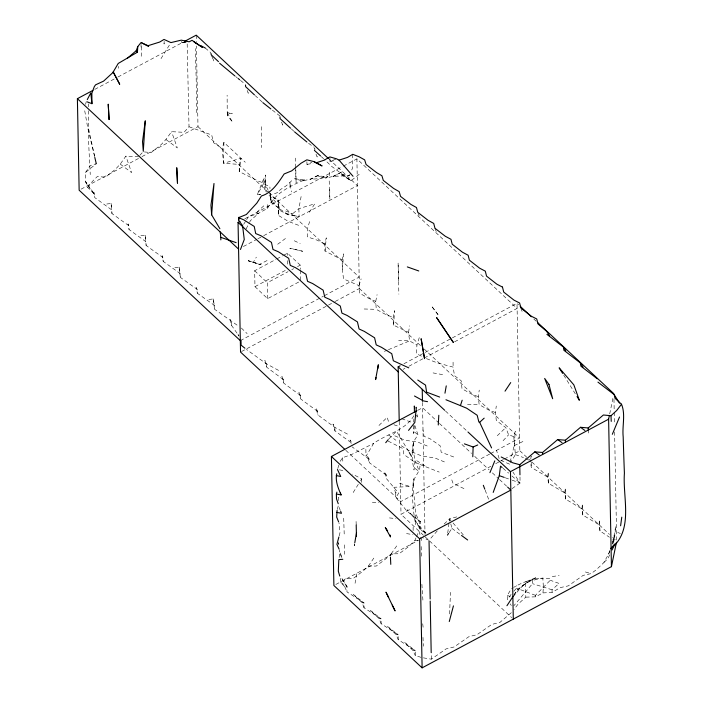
<?xml version="1.0" encoding="UTF-8"?>
<svg xmlns="http://www.w3.org/2000/svg" width="703" height="703" viewBox="0 0 703 703"><rect width="100%" height="100%" fill="white"/><g stroke="black" fill="none" stroke-linecap="round" stroke-linejoin="round"><path stroke-width="0.53" stroke-dasharray="3.52 2.64" d="M412.23 451.01L412.23 460.034L413.979 469.973L414.972 460.852L413.452 451.141L413.408 442.002L412.23 451.01L413.698 441.563L417.942 434.726L414.48 424.392L413.68 433.479L413.601 424.208M398.522 281.024L398.109 262.808L398.873 294.206M421.053 657.34L415.262 655.565L415.341 650.723L398.197 639.642L398.223 634.791L381.131 623.728L381.105 618.86L364.066 607.805L363.996 602.937L346.983 591.891L347.001 586.548L341.711 577.725L343.275 581.609L347.001 586.548L344.76 586.724L340.691 582.409L340.05 577.031M513.998 595.01L517.259 590.089L523.278 585.045L536.907 577.242L525.378 581.952L525.809 597.155L518.19 604L513.919 609.58M260.585 194.626L257.395 194.45L263.889 183.079L258.405 181.137L239.231 171.585L239.301 164.423L240.98 158.298L223.914 142.384L222.174 148.526L223.519 163.272L239.301 164.423M352.73 154.309L352.678 167.701L351.052 171.655M612.7 544.06L614.378 540.132L615.723 526.362L612.524 544.122M246.586 219.696L248.344 216.919L258.774 213.185L267.632 208.29L267.676 203.896M413.118 530.598L413.162 526.591M263.889 183.079L263.976 178.052L257.395 194.45L260.576 194.371M223.914 142.384L223.519 163.272L240.98 158.298L245.285 162.279M164.151 41.31L164.089 44.017L164.036 41.275M269.056 195.249L278.397 204.749L278.274 215.32L288.133 221.304L299.416 225.637M295.453 167.235L296.139 182.745L295.541 158.087M88.516 106.786L88.622 103.807M412.802 487.337C412.081 499.71 413.355 512.179 415.57 524.35C416.835 509.192 412.538 494.121 413.461 478.761L412.802 487.337L414.647 478.33L418.724 471.203L418.698 469.674L414.972 460.852M449.577 613.965L450.491 592.304M196.216 112.682L196.822 102.48L195.346 48.533M419.269 337.633L416.932 345.059L416.422 353.697L423.048 356.992M393.636 325.199L394.559 310.682L393.135 317.404L393.636 325.199L408.548 332.361L409.541 340.902L416.932 345.059M413.663 422.134L413.865 418.979M525.809 597.155L535.493 596.838L542.962 592.919L543.375 587.093L542.83 578.112C532.698 578.578 522.83 582.102 514.13 587.146M599.984 530.967L599.07 524.763L599.431 519.816L599.984 530.967L609.439 537.224M314.443 149.502L314.575 147.753L315.155 149.809M510.141 462.126L514.174 445.632L515.273 431.387L513.761 436.589L515.387 454.604L510.686 462.442M419.673 469.542L420.069 464.516L413.874 461.634L403.874 454.463L402.942 448.593L386.334 440.201M582.822 515.079L581.952 508.875L582.356 503.902L582.822 515.079L599.07 524.763M342.343 269.249L343.635 253.871L342.115 259.802L342.343 269.249L343.512 278.915L358.996 285.629L359.505 293.142L368.732 298.397L375.727 301.411L376.263 309.338L385.771 314.531L393.135 317.404M264.697 189.74L265.435 174.985L265.752 185.39L264.697 189.74L266.56 192.095M325.023 251.05L326.262 237.869L324.891 243.871L325.023 251.05L342.115 259.802M565.651 499.183L564.817 492.979L565.3 487.987L565.651 499.183L581.952 508.875M548.463 483.295L547.663 477.082L548.226 472.073L548.463 483.295L564.817 492.979M141.25 56.302L141.373 44.535M447.741 532.944L449.12 522.144M449.261 521.064L449.533 518.902L456.704 516.89M239.231 171.585L240.98 158.298M530.756 459.164L531.152 456.15L531.178 458.198M513.761 436.589L508.585 434.832L505.809 427.591L496.3 420.491L495.378 412.538L496.283 406M339.127 557.505L339.901 552.242L342.405 558.279M495.378 412.538L488.884 410.095L479.156 404.62L478.286 396.668L479.253 390.086M408.548 332.361L409.594 325.797M425.86 533.164L419.665 528.041L420.631 521.881L409.84 512.997L414.023 517.672L420.113 529.517L425.825 533.269M354.611 543.753L354.259 545.8L354.874 543.709M355.059 583.297L357.15 571.557M301.112 196.532L298.872 208.686L299.118 216.735L288.002 214.714L279.627 210.338L278.608 208.114L270.409 199.626L270.145 193.079M375.727 301.411L377.08 294.619M609.703 413.882L613.42 395.842M612.515 543.973L614.431 535.422L612.445 543.393M85.581 104.36L86.276 101.513M337.335 509.411L338.336 505.483L340.296 510.369M339.154 535.932L339.98 532.769L339.004 522.865M309.601 221.586L307.686 227.983L307.255 236.788L316.974 240.11L324.891 243.871M358.996 285.629L361.149 278.88M337.774 468.47L339.426 463.4M542.962 592.919L552.101 592.409L560.3 587.594L568.27 585.871L583.174 575.362L591.1 573.613L596.135 569.878L603.666 562.769L608.526 554.254L609.949 550.308M608.526 554.254L610.028 550.572M246.155 228.914L248.994 223.29M325.805 178.026L327.923 176.708L317.545 175.847L325.805 178.026L333.266 176.383L349.426 175.618L350.648 172.648M343.275 581.609L345.542 578.376L353.398 578.358L362.976 571.117L368.363 566.091L376.254 566.064L385.912 558.788L391.184 553.85L399.119 553.753L408.9 546.442L414.875 540.405L416.106 537.628M416.51 536.705L418.962 531.16L421.73 540.519L418.795 540.466M609.756 554.79L607.902 558.621L603.666 562.769M249.495 222.376L250.514 220.549L258.774 213.185L255.725 214.274L257.816 211.295L264.846 204.881M248.282 260.769L261.112 264.706L248.282 260.769L253.291 262.333L256.34 257.14M413.882 415.763C405.025 430.667 386.914 433.813 373.688 443.356L365.991 456.238L365.832 447.073M511.107 594.378L507.408 599.589L507.329 595.397L511.002 589.263L513.348 587.673M161.013 58.648L169.827 44.377M353.187 492.522L358.293 484.341M360.56 480.703L361.694 478.884L352.502 474.121M243.66 224.336L246.006 220.628M420.631 521.881L406.888 511.072L395.93 497.487L398.636 493.207L386.43 478.62L384.313 471.722L386.378 475.158L386.43 478.62M309.373 212.262L314.777 203.782L298.872 208.686L292.615 213.721L292.641 215.223L299.118 216.735M513.814 595.3L517.259 590.089L527.698 582.031L523.278 585.045L513.726 595.924M449.147 532.584L451.932 528.384L450.333 522.057M85.555 172.42L90.169 165.565L96.293 163.685L85.555 172.42L85.652 181.699L87.699 187.481L94.149 193.747L94.791 197.613L111.382 209.661L111.988 213.598L128.517 225.461L129.062 229.538L145.653 241.516L146.145 245.479L162.788 257.439L163.228 261.419L179.924 273.37L180.311 277.36L197.068 289.293L197.394 293.3L214.213 305.225L214.485 309.232L238.625 326.21M368.363 566.091L373.855 558.041M391.184 553.85L396.729 545.871M87.699 187.481L92.418 181.409L97.409 176.444L105.441 177.244L115.573 169.151L120.248 164.133L125.855 156.145L138.473 156.795M267.632 208.29C274.565 193.149 290.339 185.996 304.83 179.722L294.619 178.755L302.668 180.952L311.877 178.738L319.452 174.678L310.155 179.318L320.146 178.58L327.923 176.708M340.085 461.37L342.704 457.635L351.078 454.762L373.688 443.356M416.984 417.178L417.45 414.744M406.888 511.072L407.977 509.508M139.792 155.372L143.087 151.813L151.127 152.586L161.374 144.44L165.934 139.502L171.558 131.672L184.054 132.322L189.01 126.751L187.156 42.672M388.882 438.874L396.536 431.15L408.733 451.651M513.814 591.276L516.52 588.183L516.468 585.555M532.426 579.377L532.505 583.666L513.858 605.74M503.084 440.693L508.585 434.832M535.493 596.838L535.466 595.344L550.282 580.265L550.256 578.771L542.83 578.112L525.378 581.952M437.257 530.888L429.023 540.282L422.441 537.654M378.961 425.482L387.195 417.336L388.979 423.109M497.293 435.719L505.809 427.591M444.155 524.007L449.533 518.902L452.319 522.144M291.727 180.689L286.499 185.601L280.26 189.687L278.441 192.279L271.086 194.889M511.336 612.682L499.807 622.498L491.792 624.405L476.977 634.721L468.936 636.654L454.147 646.945L446.08 648.913L431.326 659.177L422.02 657.63M552.101 592.409L552.048 589.782L559.07 583.428L550.282 580.265M359.207 174.3L351.043 180.715L340.331 174.124L349.426 175.618M277.667 244.266L285.831 238.22M512.083 488.62L520.088 483.005L519.974 475.852M302.668 180.952L304.83 179.722M94.782 89.378L117.006 77.506M117.972 76.987L182.71 42.382M81.082 189.169L140.987 157.147M141.953 156.628L197.991 126.672L196.445 46.047M244.82 218.791L342.405 166.629M343.372 166.11L356.896 158.878L517.109 308.406L452.372 343.011M243.396 246.516L256.92 239.292M257.887 238.774L262.72 236.19M263.687 235.672L357.405 185.574L329.347 159.379M298.696 282.035L267.632 298.643L254.969 286.648L254.662 270.76L275.901 259.407M276.868 258.889L282.659 255.787M283.625 255.277L287.492 253.212L300.269 265.136L300.357 269.372M254.969 286.648L286.833 269.618M267.632 298.643L267.325 282.747L288.037 271.683M291.798 269.671L293.678 268.66M297.448 266.648L300.269 265.136M240.321 340.63L323.415 296.209M324.382 295.691L359.163 277.096L270.163 194.028M241.507 351.553L327.501 305.585M328.468 305.067L334.268 301.965M335.234 301.455L359.382 288.538L356.896 158.878M403.961 363.75L424.252 352.906M425.218 352.388L517.004 303.318L518.612 304.812M403.091 369.347L405.025 368.319M408.891 366.254L423.382 358.504M424.348 357.985L451.405 343.53M417.784 410.306L422.582 407.74L438.628 422.714M489.64 454.076L400.754 501.59L345.481 450.008M490.606 453.558L519.596 438.066L424.269 349.101M423.461 535.264L401 514.306L490.852 466.274M495.685 463.69L503.41 459.56M504.376 459.041L519.842 450.772L517.004 303.318M335.806 584.474L418.347 540.352M333.266 176.383L342.528 171.594L333.266 176.383L337.414 174.836M267.07 260.567L259.416 264.416L253.291 262.333M514.174 445.632L525.132 440.456M384.356 351.359L387.379 350.112M388.39 349.69L409.541 340.902L398.619 340.41M306.895 161.655L306.956 164.379L311.921 162.384M329.9 157.797L329.979 161.347L335.735 159.221M183.826 42.224L181.769 42.69L181.251 40.15M187.112 41.714L181.769 42.69L185.996 42.18M306.956 164.379L313.046 163.36M552.268 576.53L559.131 575.572M329.979 161.347L336.043 160.548M106.742 204.019L111.179 203.492L111.988 213.598M174.827 267.632L179.291 267.122L179.924 273.37M208.879 299.443L213.352 298.942L214.213 305.225M140.864 235.698L145.231 235.312L146.145 245.479M414.875 540.405L417.81 540.449M364.18 308.995L376.263 309.338M467.504 404.26L479.156 404.62M227.236 112.629L227.491 115.477L232.5 122.181L227.236 112.629L227.447 113.499L232.262 113.649L227.236 112.629L227.122 95.186M413.065 650.583L415.341 650.723L404.33 642.208L413.065 650.583L415.262 655.565M372.335 502.241L378.926 502.68M389.436 517.926L396.035 518.577M362.107 602.735L363.996 602.937L352.95 594.097L362.107 602.735L364.066 607.805M379.119 618.649L381.105 618.86L370.077 610.125L379.119 618.649L381.131 623.728M396.132 634.554L398.223 634.791L387.204 626.171L396.132 634.554L398.197 639.642M399.576 483.286L410.332 486.581L393.908 487.267L395.517 492.768L398.636 493.207M406.545 533.621L413.065 534.596M433.074 372.915L444.489 374.954M339.373 469.832L344.18 470.711M478.286 396.668L471.695 394.172L462.003 388.741L461.194 380.789L454.533 375.727L453.101 367.107L437.213 362.88L425.886 358.407M285.752 213.255L292.641 215.223M585.362 571.961L591.1 573.613M552.048 589.782L532.505 583.666M393.944 424.761L398.909 426.413M189.01 126.751L211.708 135.002L213.457 142.612L222.174 148.526M505.237 477.759L511.178 479.85M512.171 480.202L520.088 483.005L512.962 472.1M420.069 464.516L439.243 472.108M453.707 456.968L441.194 452.222L440.122 445.781L430.016 438.725L424.067 436.343L422.96 429.849M401.685 418.689L412.81 422.758M617.7 532.487L620.415 533.48M515.387 454.604L523.533 457.6M535.466 595.344L516.52 588.183M285.708 210.97L292.615 213.721M264.592 184.379L269.882 186.523L269.961 188.589M427.231 446.001L417.547 442.002L404.796 440.236L393.32 435.157M507.329 595.397L510.352 596.645M444.428 461.924L434.709 457.881L422.02 456.124L409.454 450.887L399.576 444.718M509.64 464.182L499.587 459.876L496.494 450.272M270.189 193.105L270.347 196.392L278.036 199.828L279.627 210.338M294.267 240.76L300.216 243.581M463.962 488.62L453.04 483.348L450.939 477.53M525.273 458.488L528.753 460.28M547.663 477.082L531.266 467.407L530.501 461.177M347.449 434.085L334.865 427.389L317.897 414.99L315.963 408.127L317.712 411.475L317.897 414.99M278.564 370.384L266.261 363.715L246.437 349.435M612.735 539.166L614.378 540.132M416.774 460.693L426.616 466.836M340.691 582.409L347.001 586.548M386.378 475.158L369.33 462.688L369.224 459.235L352.089 446.88M288.002 214.714L278.608 208.114L278.036 199.828M342.985 175.003L351.043 180.715L331.552 166.286L324.408 159.449M317.712 411.475L300.805 399.04L298.942 392.204L300.559 395.552L300.805 399.04M300.559 395.552L283.713 383.091L281.921 376.29L283.414 379.638L283.713 383.091M283.414 379.638L266.622 367.151L264.899 360.367L266.261 363.715L266.622 367.151M278.458 207.833L271.34 202.64L270.172 193.729M388.68 434.937L395.859 440.236M451.932 528.384L460.667 534.825M165.934 139.502L177.323 147.929L171.558 131.672M308.547 143.271L313.714 147.12M120.248 164.133L131.637 172.63L125.855 156.145M415.06 468.453L418.724 471.203M334.988 430.939L334.865 427.389L332.994 424.058L334.988 430.939L352.018 443.312L350.024 439.981L351.201 443.927M280.005 116.057L271.692 109.606M414.524 432.011L417.942 434.726M235.663 76.548L237.263 77.822M240.479 80.397L245.409 84.369M415.016 414.419L417.485 416.466M205.223 48.006L210.795 52.699M502.953 468.224L508.664 473.154M511.933 475.966L520.088 483.005M321.324 156.655L323.644 158.746M262.149 102.005L255.268 95.652M291.341 128.913L294.566 131.874M533.814 319.013L536.222 321.253M197.991 126.672L269.354 193.281M359.382 288.538L421.062 346.104M519.842 450.772L527.839 458.251M528.647 458.997L531.046 461.238M531.846 461.985L609.492 534.447M612.691 537.435L616.689 541.169M445.491 411.018L467.152 431.229M439.428 423.461L471.511 453.409M474.718 456.396L489.156 469.876M492.364 472.873L498.787 478.857M499.587 479.604L506.801 486.344M425.06 536.767L511.687 617.612M254.662 270.76L267.325 282.747M241.349 328.046L247.14 333.626M425.904 533.006L417.055 523.454L419.665 528.041M453.022 522.953L463.47 535.115M94.149 193.747L89.553 188.053L85.652 181.699L94.149 193.747L93.842 192.042L94.791 197.613M231.577 325.436L231.357 321.306L230.153 319.417L231.577 325.436L239.055 336.052M510.202 603.833L511.318 605.529M563.753 375.226L575.3 393.785M369.224 459.235L367.265 455.816L369.33 462.688M341.904 557.584L339.628 553.323L339.294 550.124M197.068 289.293L196.137 287.545L197.394 293.3M268.168 190.249L265.752 185.39L263.976 178.052M268.651 191.216L270.11 194.133L271.34 202.64L270.11 194.133M238.001 334.153L238.862 335.955M344.76 586.724L346.983 591.891M315.99 154.168L317.194 157.006L316.614 154.95M281.587 122.287L282.755 125.099L281.841 122.085M211.656 55.801L213.888 61.223L213.202 59.333M162.788 257.439L162.094 255.725L163.228 261.419M247.148 90.45L248.273 93.244L247.315 90.283M418.1 213.202L419.111 215.821M485.167 490.14L488.84 499.851M416.369 514.745L419.788 523.726L420.113 529.517M434.981 228.273L436.308 231.805L435.667 229.714M521.195 308.889L522.083 311.429M128.517 225.461L128.051 223.914L129.062 229.538M449.533 518.902L450.069 521.011M94.553 156.382L87.813 128.236L84.43 109.114M88.376 110.749L88.596 128.895L94.659 156.303M290.286 184.792L291.394 191.901M338.828 544.807L338.53 542.663L338.749 544.79M422.907 600.125L421.818 582.989M422.723 623.746L423.171 627.779M213.352 298.942L214.485 309.232M179.291 267.122L180.311 277.36M395.517 492.768L395.93 497.487M145.231 235.312L145.653 241.516M390.314 554.298L390.411 556.31M356.201 524.965L356.043 520.167M422.995 637.375L423.338 646.224M270.304 196.822L270.409 199.626L270.347 196.392M588.262 429.99L588.367 433.039M329.206 180.943L329.83 199.292L329.751 189.529M338.442 500.554L338.328 497.443L338.336 500.457M343.705 518.181L344.224 534.781M111.179 203.492L111.382 209.661M342.704 457.635L342.844 463.295M344.382 544.86L344.602 554.289M431.326 659.177L431.185 652.498M118.306 66.354L118.35 68.296M421.194 546.521L421.413 558.657M613.965 399.172L614.194 411.193M614.22 412.283L614.448 424.296M614.598 431.941L616.672 540.08M422.485 402.415L425.016 534.579M399.216 421.457L401 514.306M329.505 172.165L329.575 175.785M300.374 270.435L300.559 279.97M289.979 182.508L290.067 186.945M287.492 253.212L287.527 255.33M287.632 260.628L287.738 265.919M261.305 126.681L261.701 147.604M227.447 113.499L227.491 115.477M196.234 35.15L196.357 41.688M141.022 44.412L141.075 47.154M88.596 128.895C88.288 144.194 89.641 159.388 90.248 174.625M361.694 478.884L361.755 482.838M531.213 462.293L531.266 467.407M453.075 362.177L453.101 367.107M278.397 204.749L278.274 215.32L278.397 204.749M302.624 251.252L289.891 248.247L302.624 251.252M438.004 314.601L431.449 305.954L438.004 314.601"/><path stroke-width="1.05" d="M356.465 536.503L356.201 524.965M472.785 456.748L473.137 446.985L477.741 444.964M438.259 424.999L438.813 415.271M113.201 71.961L119.659 84.158L113.201 71.961L118.236 63.446L137.428 52.18L137.779 46.591L140.987 42.584L148.078 45.686L159.722 42.039L164.001 39.438L170.934 42.593L181.251 40.15L189.16 41.793L192.06 40.335L202.411 47.329L194.142 42.039L195.988 43.032M211.638 214.837L214.002 183.483L210.944 205.135L211.638 214.837L219.898 228.747M493.198 492.416L499.297 475.659L500.51 466.115L502.135 467.521M416.404 407.318L414.814 422.45L408.557 430.377M377.81 368.741L378.337 364.752L375.587 379.585L376.017 377.616M620.608 525.791L621.768 517.153M354.787 542.734L356.553 532.514M444.964 393.188L446.256 385.877M416.826 410.816L331.412 456.475L333.89 585.502L422.116 667.85L611.434 566.653L608.605 419.19L609.264 416.009M611.434 566.653L616.469 542.233M336.878 492.1L336.394 494.007L341.096 494.921C338.292 488.357 335.094 481.028 336.737 473.743M338.618 521.898L336.675 517.065L337.089 510.396M338.872 536.987L336.93 544.368L339.127 549.192M449.261 621.54L453.435 605.881M491.573 447.916L479.657 422.31L478.884 422.046L477.17 415.262L466.704 408.223L460.43 405.613L462.179 400.209M127.507 58.173L136.241 50.678L137.779 46.591M240.496 249.46L244.257 239.512L242.57 225.61L238.598 220.18L238.554 217.666L246.349 214.512L256.78 203.176L261.446 195.961C272.105 192.842 278.291 182.692 284.161 173.949L291.683 170.864L301.069 163.21L306.86 159.836L313.907 161.585L321.93 165.873L313.907 161.585M489.912 472.662L494.798 460.869M612.331 434.296L619.519 417.011M612.085 549.992L614.677 544.034L610.696 548.639M87.277 99.598L90.784 92.893L91.944 103.684L87.225 101.873M506.933 605.722L513.243 596.17M505.026 391.167L510.712 382.59M447.468 535.106L448.584 533.419M597.937 382.124L614.22 394.664L614.958 398.206L621.514 404.225L616.654 410.543L611.004 415.719L603.385 414.998L588.2 427.96L580.529 427.292L565.388 440.21L557.672 439.586L542.575 452.46L534.816 451.88L519.754 464.718L519.956 474.833M385.71 442.705L388.249 439.639M610.889 548.612C633.992 530.229 622.55 498.295 624.405 473.224C623.93 461.142 623.535 449.05 623.192 436.958C622.023 426.115 625.775 414.489 621.514 404.225M113.622 71.908L103.578 81.135L95.564 84.843L94.299 86.654L91.865 93.191L91.944 103.684M479.657 422.31L484.174 418.153M240.321 340.63L79.149 190.205L77.392 98.675L92.849 90.415M184.643 41.345L196.234 35.15L328.538 158.632M344.681 449.261L240.54 352.071L238.053 222.403L239.987 221.375M399.207 420.965L398.162 366.852L400.095 365.815M513.295 619.115L510.466 471.651L608.605 419.19M422.116 667.85L419.638 538.823L510.817 490.088L507.61 487.091M316.095 162.85L324.241 160.17L329.883 156.91L336.693 158.869L339.066 160.152L353.029 176.286M339.066 160.152L347.581 157.367L352.73 154.309L359.128 156.787L364.655 159.862L366.078 164.484L376.439 172.516L381.922 175.75L383.311 180.434L393.645 188.448L399.19 191.638L400.534 196.383L410.851 204.38L416.457 207.526L417.758 212.324L428.057 220.311L433.716 223.413L434.981 228.273L445.263 236.243L450.975 239.301L452.205 244.222L462.46 252.219L468.136 255.224L469.376 260.18L479.648 268.195L485.298 271.147L486.555 276.13L496.845 284.179L502.469 287.07L503.735 292.088L514.034 300.163L519.614 302.993L520.905 308.046L531.213 316.165L536.723 318.942L538.05 323.995L546.574 331.254L549.553 335.849M342.818 559.289L338.82 559.606L338.319 571.196L339.76 576.056M427.521 401.685L423.399 400.903L414.48 396M336.588 512.355L341.473 513.295L340.691 511.345M336.28 475.571L340.718 476.485L337.449 469.49M519.754 464.718L512.768 462.811L501.204 456.985M220.232 231.972L220.786 237.342L236.146 242.649M407.318 266.912L418.777 270.971M499.297 475.659L504.244 477.407M464.393 443.857L473.137 446.985M445.957 399.752L460.43 405.613M439.647 397.063L426.607 392.133L425.526 385.112L417.758 380.033M238.554 217.666L243.871 219.89L254.214 226.428L255.707 233.554L261.077 235.813L271.446 242.359L272.984 249.468L278.283 251.736L288.678 258.291L290.269 265.391L295.488 267.658L305.91 274.223L307.554 281.323L312.694 283.581L323.125 290.137L324.795 297.228L329.9 299.504L340.287 306.025L341.939 313.116L347.08 315.436L357.44 321.912L359.075 328.995L364.268 331.359L374.602 337.8L376.21 344.874L381.448 347.291L391.756 353.688L393.346 360.762L408.759 367.854M141.575 42.786L148.649 46.512M200.61 45.519L205.223 48.006M534.816 451.88L539.201 454.911M557.672 439.586L562.04 442.662M580.529 427.292L584.887 430.491M461.537 535.475L467.653 539.983M565.81 350.788L563.437 347.089L546.916 334.356M583.068 367.089L580.344 362.941L563.903 350.279L563.437 347.089M597.269 378.803L580.915 366.193L580.344 362.941M306.921 142.015L294.566 131.874M262.843 102.629L270.883 108.965M234.864 75.915L219.6 63.235M238.062 78.464L239.661 79.738M244.916 348.213L241.12 345.164L240.997 340.472M314.382 150.372L320.55 155.952M290.532 128.166L280.022 118.543L280.014 116.883M254.468 94.905L245.655 86.715L245.496 85.151M520.211 306.306L531.415 316.763M537.821 322.747L613.86 393.715M398.162 366.852L444.691 410.271M467.952 431.976L510.466 471.651M238.053 222.403L398.267 371.931M77.392 98.675L238.563 249.099M331.412 456.475L419.638 538.823M218.448 61.627L211.287 54.896L210.953 53.428M136.241 50.678L137.428 52.18M387.617 530.879L385.297 527.593L390.508 536.943L390.121 535.097M614.22 394.664L619.519 403.127M562.602 373.372L559.131 367.81L573.841 384.849L579.342 400.279L577.04 396.562M409.287 452.583L411.501 456.309M388.627 597.568L385.991 592.163L395.077 610.916L392.274 605.107M340.34 493.031L341.096 494.921M483.321 485.29L484.798 489.174M414.972 407.96L414.269 406.018L414.454 411.976M338.24 503.717L336.491 498.858L336.394 494.007M94.8 157.428L96.293 163.685M390.455 557.321L390.789 564.368M611.004 415.719L611.232 421.396M588.2 427.96L588.262 429.99M565.388 440.21L565.449 442.169M542.575 452.46L542.628 454.402M429.05 541.284L430.166 599.018M430.201 601.083L431.185 652.498M502.469 287.07L502.478 287.553M422.231 389.304L422.459 401.325M238.809 217.306L238.862 219.811M220.786 237.342L220.839 239.881M176.761 167.885L177.481 183.096L176.761 167.885M145.249 120.978L143.28 151.33L142.533 141.602L145.249 120.978M548.955 384.436L544.667 378.434L552.681 398.733L548.955 384.436M453.294 342.387L436.607 317.607L453.294 342.387M424.533 358.6L421.15 338.899L424.533 358.6M109.097 119.58L108.227 104.299L109.097 119.58"/></g></svg>
